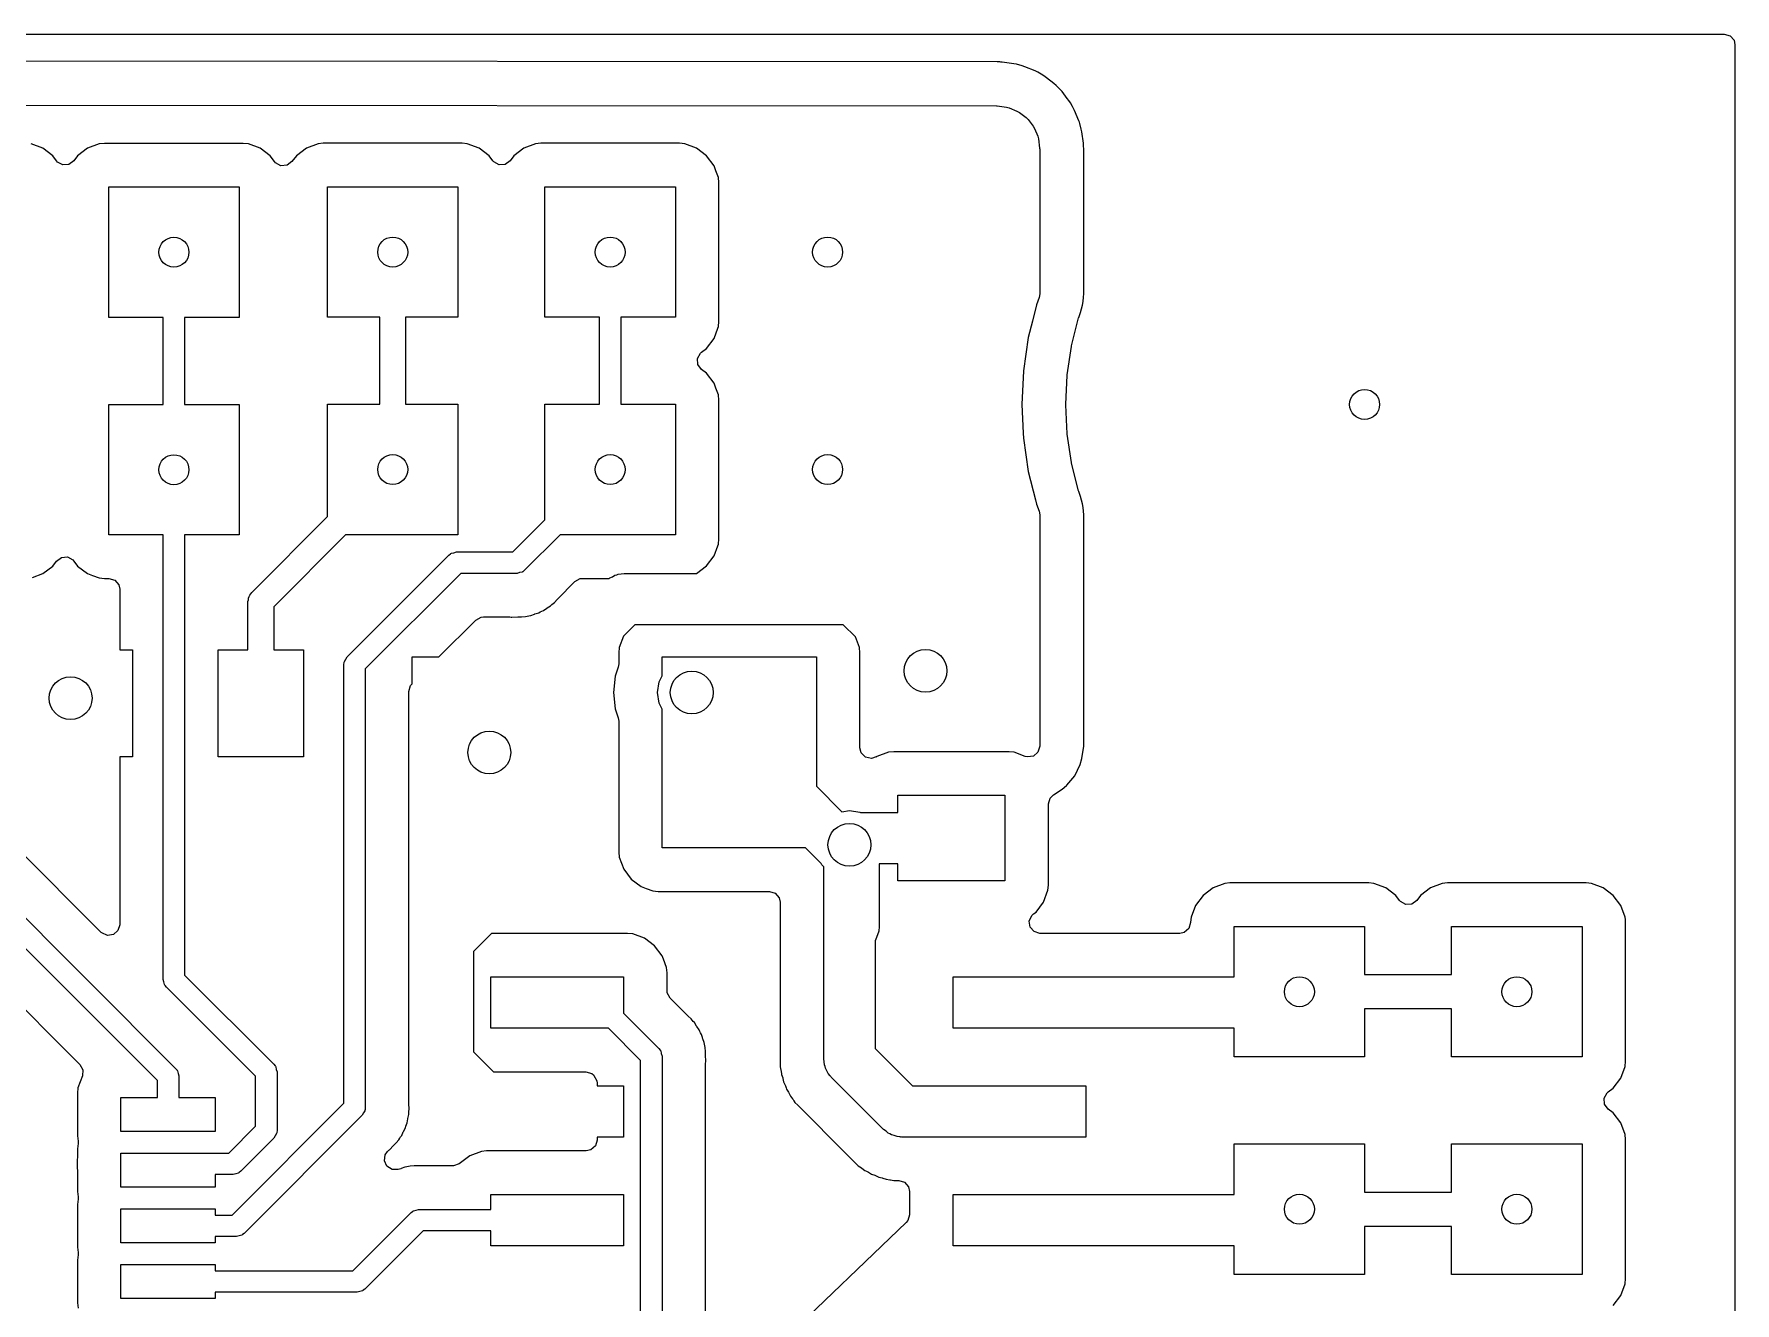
# Model space of a CAD drawing. Extents: x 4.75 to 6.29, y -4.5 to -2.96.
# Drawn here: x 5.513 to 6.295, y -3.541 to -2.957 of the extents above; entities that cross this region are included whole.
import ezdxf

# ---------------------------------------------------------------- set-up
doc = ezdxf.new("R2010")
doc.units = 0
doc.header["$MEASUREMENT"] = 0
doc.layers.add('BLACK', color=7, linetype='CONTINUOUS')

msp = doc.modelspace()

# ---------------------------------------------------------------- linework, layer by layer
at = {"layer": 'BLACK', "linetype": 'CONTINUOUS'}
for p, q in [((4.75907, -2.95726), (6.28974, -2.95726)), ((6.28974, -2.95726), (6.29243, -2.95805)), ((6.29243, -2.95805), (6.29426, -2.96016)), ((6.29426, -2.96016), (6.2947, -2.96222)), ((6.2947, -2.96222), (6.2947, -4.49289)), ((5.95551, -2.97007), (5.11701, -2.96951)), ((5.95617, -2.97009), (5.95551, -2.97007)), ((5.95666, -2.97012), (5.95617, -2.97009)), ((5.95715, -2.97015), (5.95666, -2.97012)), ((5.95781, -2.97022), (5.95715, -2.97015)), ((5.96308, -2.97091), (5.95781, -2.97022)), ((5.96438, -2.97117), (5.96308, -2.97091)), ((5.9669, -2.97185), (5.96438, -2.97117)), ((5.96816, -2.97228), (5.9669, -2.97185)), ((5.9669, -2.97185), (5.9669, -2.97185)), ((5.97292, -2.97425), (5.96816, -2.97228)), ((5.97349, -2.97453), (5.97292, -2.97425)), ((5.97292, -2.97425), (5.97292, -2.97425)), ((5.97411, -2.97484), (5.97349, -2.97453)), ((5.97637, -2.97615), (5.97411, -2.97484)), ((5.97747, -2.97688), (5.97637, -2.97615)), ((5.98013, -2.97892), (5.97747, -2.97688)), ((5.98156, -2.98002), (5.98013, -2.97892)), ((5.98255, -2.9809), (5.98156, -2.98002)), ((5.98156, -2.98002), (5.98156, -2.98002)), ((5.9844, -2.98275), (5.98255, -2.9809)), ((5.98255, -2.9809), (5.98255, -2.9809)), ((5.98528, -2.98374), (5.9844, -2.98275)), ((5.9844, -2.98275), (5.9844, -2.98275)), ((5.98768, -2.98688), (5.98528, -2.98374)), ((5.98841, -2.98783), (5.98768, -2.98688)), ((5.11733, -2.98973), (5.95517, -2.99028)), ((5.95517, -2.99028), (5.95549, -2.9903)), ((5.95549, -2.9903), (5.95977, -2.99087)), ((5.95977, -2.99087), (5.96102, -2.99121)), ((5.96102, -2.99121), (5.96456, -2.99267)), ((5.96456, -2.99267), (5.96568, -2.99332)), ((5.96568, -2.99332), (5.96872, -2.99565)), ((5.98915, -2.98893), (5.98841, -2.98783)), ((5.98841, -2.98783), (5.98841, -2.98783)), ((5.99013, -2.99064), (5.98915, -2.98893)), ((5.99046, -2.9912), (5.99013, -2.99064)), ((5.99104, -2.99239), (5.99046, -2.9912)), ((5.99046, -2.9912), (5.99046, -2.9912)), ((5.99301, -2.99715), (5.99104, -2.99239)), ((5.99104, -2.99239), (5.99104, -2.99239)), ((5.96872, -2.99565), (5.96964, -2.99657)), ((5.96964, -2.99657), (5.97154, -2.99905)), ((5.97154, -2.99905), (5.97197, -2.99961)), ((5.97197, -2.99961), (5.97261, -3.00073)), ((5.97261, -3.00073), (5.97408, -3.00427)), ((5.99325, -2.99785), (5.99301, -2.99715)), ((5.99344, -2.9984), (5.99325, -2.99785)), ((5.99411, -3.00093), (5.99344, -2.9984)), ((5.99437, -3.00223), (5.99411, -3.00093)), ((5.99411, -3.00093), (5.99411, -3.00093)), ((5.99411, -3.00093), (5.99411, -3.00093)), ((5.99507, -3.0075), (5.99437, -3.00223)), ((5.5166, -3.00981), (5.51121, -3.0078)), ((5.52121, -3.01326), (5.5166, -3.00981)), ((5.5166, -3.00981), (5.5166, -3.00981)), ((5.53722, -3.00981), (5.53261, -3.01326)), ((5.54261, -3.0078), (5.53722, -3.00981)), ((5.53722, -3.00981), (5.53722, -3.00981)), ((5.54499, -3.00754), (5.54261, -3.0078)), ((5.54261, -3.0078), (5.54261, -3.0078)), ((5.60882, -3.00754), (5.54499, -3.00754)), ((5.54499, -3.00754), (5.54499, -3.00754)), ((5.61121, -3.0078), (5.60882, -3.00754)), ((5.60882, -3.00754), (5.60882, -3.00754)), ((5.6166, -3.00981), (5.61121, -3.0078)), ((5.61121, -3.0078), (5.61121, -3.0078)), ((5.62121, -3.01326), (5.6166, -3.00981)), ((5.6166, -3.00981), (5.6166, -3.00981)), ((5.63781, -3.00975), (5.6332, -3.0132)), ((5.6432, -3.00774), (5.63781, -3.00975)), ((5.63781, -3.00975), (5.63781, -3.00975)), ((5.64558, -3.00748), (5.6432, -3.00774)), ((5.6432, -3.00774), (5.6432, -3.00774)), ((5.64559, -3.00748), (5.64558, -3.00748)), ((5.70941, -3.00748), (5.64559, -3.00748)), ((5.70942, -3.00748), (5.70941, -3.00748)), ((5.7118, -3.00774), (5.70942, -3.00748)), ((5.71719, -3.00975), (5.7118, -3.00774)), ((5.7118, -3.00774), (5.7118, -3.00774)), ((5.7218, -3.0132), (5.71719, -3.00975)), ((5.71719, -3.00975), (5.71719, -3.00975)), ((5.73781, -3.00975), (5.7332, -3.0132)), ((5.7432, -3.00774), (5.73781, -3.00975)), ((5.73781, -3.00975), (5.73781, -3.00975)), ((5.74558, -3.00748), (5.7432, -3.00774)), ((5.7432, -3.00774), (5.7432, -3.00774)), ((5.74559, -3.00748), (5.74558, -3.00748)), ((5.80941, -3.00748), (5.74559, -3.00748)), ((5.80942, -3.00748), (5.80941, -3.00748)), ((5.8118, -3.00774), (5.80942, -3.00748)), ((5.81719, -3.00975), (5.8118, -3.00774)), ((5.8118, -3.00774), (5.8118, -3.00774)), ((5.8218, -3.0132), (5.81719, -3.00975)), ((5.81719, -3.00975), (5.81719, -3.00975)), ((5.97408, -3.00427), (5.97441, -3.00552)), ((5.97441, -3.00552), (5.97498, -3.00981)), ((5.97498, -3.00981), (5.975, -3.01013)), ((5.975, -3.01013), (5.975, -3.07676)), ((5.99513, -3.00815), (5.99507, -3.0075)), ((5.99519, -3.00914), (5.99513, -3.00815)), ((5.99522, -3.0098), (5.99519, -3.00914)), ((5.99522, -3.07676), (5.99522, -3.0098)), ((5.52294, -3.01556), (5.52121, -3.01326)), ((5.5234, -3.0161), (5.52294, -3.01556)), ((5.52585, -3.01744), (5.5234, -3.0161)), ((5.52864, -3.01724), (5.52585, -3.01744)), ((5.53088, -3.01556), (5.52864, -3.01724)), ((5.53261, -3.01326), (5.53088, -3.01556)), ((5.62321, -3.01593), (5.62121, -3.01326)), ((5.62367, -3.01646), (5.62321, -3.01593)), ((5.62613, -3.0178), (5.62367, -3.01646)), ((5.62892, -3.0176), (5.62613, -3.0178)), ((5.63115, -3.01593), (5.62892, -3.0176)), ((5.6332, -3.0132), (5.63115, -3.01593)), ((5.72353, -3.01551), (5.7218, -3.0132)), ((5.72399, -3.01604), (5.72353, -3.01551)), ((5.72645, -3.01738), (5.72399, -3.01604)), ((5.72923, -3.01718), (5.72645, -3.01738)), ((5.73147, -3.01551), (5.72923, -3.01718)), ((5.7332, -3.0132), (5.73147, -3.01551)), ((5.82525, -3.01781), (5.8218, -3.0132)), ((5.82612, -3.02013), (5.82525, -3.01781)), ((5.82525, -3.01781), (5.82525, -3.01781)), ((5.82525, -3.01781), (5.82525, -3.01781)), ((5.82726, -3.0232), (5.82612, -3.02013)), ((5.82752, -3.02558), (5.82726, -3.0232)), ((5.82726, -3.0232), (5.82726, -3.0232)), ((5.82752, -3.02559), (5.82752, -3.02558)), ((5.82752, -3.08941), (5.82752, -3.02559)), ((5.54691, -3.08756), (5.54691, -3.02756)), ((5.54691, -3.02756), (5.60691, -3.02756)), ((5.60691, -3.02756), (5.60691, -3.08756)), ((5.6475, -3.0875), (5.6475, -3.0275)), ((5.6475, -3.0275), (5.7075, -3.0275)), ((5.7075, -3.0275), (5.7075, -3.0875)), ((5.7475, -3.0875), (5.7475, -3.0275)), ((5.7475, -3.0275), (5.8075, -3.0275)), ((5.8075, -3.0275), (5.8075, -3.0875)), ((5.97471, -3.07843), (5.97351, -3.08178)), ((5.975, -3.07676), (5.97471, -3.07843)), ((5.99463, -3.08188), (5.99492, -3.08021)), ((5.99492, -3.08021), (5.99509, -3.07825)), ((5.99492, -3.08021), (5.99492, -3.08021)), ((5.99492, -3.08021), (5.99492, -3.08021)), ((5.99509, -3.07825), (5.99522, -3.07676)), ((5.57199, -3.08756), (5.54691, -3.08756)), ((5.57199, -3.0974), (5.57199, -3.08756)), ((5.60691, -3.08756), (5.58183, -3.08756)), ((5.58183, -3.08756), (5.58183, -3.0974)), ((5.67159, -3.0875), (5.6475, -3.0875)), ((5.67159, -3.1275), (5.67159, -3.0875)), ((5.7075, -3.0875), (5.68341, -3.0875)), ((5.68341, -3.0875), (5.68341, -3.1275)), ((5.77258, -3.0875), (5.7475, -3.0875)), ((5.77258, -3.11766), (5.77258, -3.0875)), ((5.8075, -3.0875), (5.78242, -3.0875)), ((5.78242, -3.0875), (5.78242, -3.11766)), ((5.97163, -3.08929), (5.96975, -3.0968)), ((5.97351, -3.08178), (5.97163, -3.08929)), ((5.98963, -3.10063), (5.99285, -3.08778)), ((5.99285, -3.08778), (5.99292, -3.08754)), ((5.99292, -3.08754), (5.99374, -3.08524)), ((5.99374, -3.08524), (5.99463, -3.08188)), ((5.99463, -3.08188), (5.99463, -3.08188)), ((5.8218, -3.1018), (5.82525, -3.09719)), ((5.82525, -3.09719), (5.82699, -3.09254)), ((5.82699, -3.09254), (5.82726, -3.0918)), ((5.82726, -3.0918), (5.82752, -3.08942)), ((5.82726, -3.0918), (5.82726, -3.0918)), ((5.82752, -3.08942), (5.82752, -3.08941)), ((5.96975, -3.0968), (5.96748, -3.1121)), ((5.96975, -3.0968), (5.96975, -3.0968)), ((5.96975, -3.0968), (5.96975, -3.0968)), ((5.57199, -3.12756), (5.57199, -3.0974)), ((5.57199, -3.0974), (5.57199, -3.0974)), ((5.58183, -3.0974), (5.58183, -3.12756)), ((5.81762, -3.10645), (5.81896, -3.10399)), ((5.81896, -3.10399), (5.81949, -3.10353)), ((5.81949, -3.10353), (5.8218, -3.1018)), ((5.98764, -3.11397), (5.98958, -3.10086)), ((5.98958, -3.10086), (5.98963, -3.10063)), ((5.81782, -3.10923), (5.81762, -3.10645)), ((5.81949, -3.11147), (5.81782, -3.10923)), ((5.8218, -3.1132), (5.81949, -3.11147)), ((5.96748, -3.1121), (5.96672, -3.12756)), ((5.96748, -3.1121), (5.96748, -3.1121)), ((5.77258, -3.1275), (5.77258, -3.11766)), ((5.77258, -3.11766), (5.77258, -3.11766)), ((5.78242, -3.11766), (5.78242, -3.1275)), ((5.82525, -3.11781), (5.8218, -3.1132)), ((5.82612, -3.12013), (5.82525, -3.11781)), ((5.82525, -3.11781), (5.82525, -3.11781)), ((5.82525, -3.11781), (5.82525, -3.11781)), ((5.82726, -3.1232), (5.82612, -3.12013)), ((5.98697, -3.12744), (5.98762, -3.11421)), ((5.98762, -3.11421), (5.98764, -3.11397)), ((5.54691, -3.18756), (5.54691, -3.12756)), ((5.54691, -3.12756), (5.57199, -3.12756)), ((5.58183, -3.12756), (5.60691, -3.12756)), ((5.60691, -3.12756), (5.60691, -3.18756)), ((5.6475, -3.17915), (5.6475, -3.1275)), ((5.6475, -3.1275), (5.67159, -3.1275)), ((5.68341, -3.1275), (5.7075, -3.1275)), ((5.7075, -3.1275), (5.7075, -3.1875)), ((5.7475, -3.18054), (5.7475, -3.1275)), ((5.7475, -3.1275), (5.77258, -3.1275)), ((5.78242, -3.1275), (5.8075, -3.1275)), ((5.8075, -3.1275), (5.8075, -3.1875)), ((5.82752, -3.12558), (5.82726, -3.1232)), ((5.82726, -3.1232), (5.82726, -3.1232)), ((5.82752, -3.12559), (5.82752, -3.12558)), ((5.82752, -3.18941), (5.82752, -3.12559)), ((5.96672, -3.12756), (5.96672, -3.12756)), ((5.96672, -3.12756), (5.96737, -3.14076)), ((5.98697, -3.12768), (5.98697, -3.12744)), ((5.98747, -3.13792), (5.98697, -3.12768)), ((5.96737, -3.14076), (5.96748, -3.14302)), ((5.96748, -3.14302), (5.96975, -3.15832)), ((5.98762, -3.14091), (5.98747, -3.13792)), ((5.98764, -3.14115), (5.98762, -3.14091)), ((5.98958, -3.15425), (5.98764, -3.14115)), ((5.96975, -3.15832), (5.97303, -3.17141)), ((5.98963, -3.15449), (5.98958, -3.15425)), ((5.99285, -3.16734), (5.98963, -3.15449)), ((5.99292, -3.16757), (5.99285, -3.16734)), ((5.99374, -3.16988), (5.99292, -3.16757)), ((5.97303, -3.17141), (5.97351, -3.17333)), ((5.97351, -3.17333), (5.97351, -3.17333)), ((5.97351, -3.17333), (5.97471, -3.17669)), ((5.99463, -3.17323), (5.99374, -3.16988)), ((5.99492, -3.1749), (5.99463, -3.17323)), ((5.99522, -3.17836), (5.99492, -3.1749)), ((5.61269, -3.21395), (5.6475, -3.17915)), ((5.73267, -3.19537), (5.7475, -3.18054)), ((5.97471, -3.17669), (5.975, -3.17836)), ((5.975, -3.17836), (5.975, -3.28469)), ((5.99522, -3.28469), (5.99522, -3.17836)), ((5.57199, -3.18756), (5.54691, -3.18756)), ((5.57199, -3.39191), (5.57199, -3.18756)), ((5.60691, -3.18756), (5.58183, -3.18756)), ((5.58183, -3.18756), (5.58183, -3.38987)), ((5.65585, -3.1875), (5.62278, -3.22058)), ((5.7075, -3.1875), (5.65585, -3.1875)), ((5.75446, -3.1875), (5.73818, -3.20378)), ((5.8075, -3.1875), (5.75446, -3.1875)), ((5.82726, -3.1918), (5.82752, -3.18942)), ((5.82752, -3.18942), (5.82752, -3.18941)), ((5.52294, -3.19955), (5.52518, -3.19788)), ((5.52518, -3.19788), (5.52796, -3.19768)), ((5.52796, -3.19768), (5.53042, -3.19902)), ((5.65652, -3.24365), (5.70335, -3.19682)), ((5.70335, -3.19682), (5.70405, -3.19629)), ((5.70405, -3.19629), (5.70417, -3.19616)), ((5.70417, -3.19616), (5.70427, -3.19612)), ((5.70427, -3.19612), (5.70447, -3.19598)), ((5.70447, -3.19598), (5.70566, -3.19572)), ((5.70566, -3.19572), (5.70683, -3.19537)), ((5.70683, -3.19537), (5.73267, -3.19537)), ((5.8218, -3.2018), (5.82525, -3.19719)), ((5.82525, -3.19719), (5.82699, -3.19254)), ((5.82699, -3.19254), (5.82726, -3.1918)), ((5.82726, -3.1918), (5.82726, -3.1918)), ((5.51195, -3.20705), (5.5166, -3.20531)), ((5.5166, -3.20531), (5.51668, -3.20525)), ((5.51668, -3.20525), (5.52121, -3.20186)), ((5.52121, -3.20186), (5.52294, -3.19955)), ((5.53042, -3.19902), (5.53088, -3.19955)), ((5.53088, -3.19955), (5.53261, -3.20186)), ((5.53261, -3.20186), (5.53722, -3.20531)), ((5.53722, -3.20531), (5.53722, -3.20531)), ((5.53722, -3.20531), (5.53722, -3.20531)), ((5.53722, -3.20531), (5.53954, -3.20618)), ((5.53954, -3.20618), (5.54261, -3.20732)), ((5.70887, -3.20522), (5.66492, -3.24916)), ((5.7347, -3.20522), (5.70887, -3.20522)), ((5.73587, -3.20487), (5.7347, -3.20522)), ((5.73706, -3.20461), (5.73587, -3.20487)), ((5.73726, -3.20447), (5.73706, -3.20461)), ((5.73737, -3.20444), (5.73726, -3.20447)), ((5.73748, -3.2043), (5.73737, -3.20444)), ((5.73818, -3.20378), (5.73748, -3.2043)), ((5.77853, -3.20677), (5.77969, -3.20605)), ((5.77969, -3.20605), (5.7805, -3.2059)), ((5.7805, -3.2059), (5.78125, -3.20557)), ((5.78125, -3.20557), (5.78262, -3.20551)), ((5.78262, -3.20551), (5.78396, -3.20526)), ((5.78396, -3.20526), (5.81718, -3.20526)), ((5.81718, -3.20526), (5.81719, -3.20525)), ((5.81719, -3.20525), (5.8218, -3.2018)), ((5.54261, -3.20732), (5.54261, -3.20732)), ((5.54261, -3.20732), (5.54499, -3.20758)), ((5.54499, -3.20758), (5.54499, -3.20758)), ((5.54499, -3.20758), (5.54499, -3.20758)), ((5.54499, -3.20758), (5.54701, -3.20758)), ((5.54701, -3.20758), (5.54969, -3.20837)), ((5.54969, -3.20837), (5.55152, -3.21048)), ((5.55152, -3.21048), (5.55197, -3.21254)), ((5.55197, -3.21254), (5.55197, -3.24039)), ((5.61231, -3.21463), (5.61269, -3.21395)), ((5.75325, -3.21702), (5.7613, -3.20897)), ((5.7613, -3.20897), (5.76375, -3.20763)), ((5.76375, -3.20763), (5.76481, -3.20752)), ((5.76481, -3.20752), (5.77704, -3.20752)), ((5.77704, -3.20752), (5.77728, -3.20732)), ((5.77728, -3.20732), (5.77853, -3.20677)), ((5.61096, -3.21813), (5.61117, -3.21738)), ((5.61096, -3.24039), (5.61096, -3.21813)), ((5.61117, -3.2166), (5.61155, -3.21593)), ((5.61117, -3.21738), (5.61117, -3.2166)), ((5.61155, -3.21593), (5.61176, -3.21518)), ((5.61176, -3.21518), (5.61231, -3.21463)), ((5.62278, -3.22058), (5.62278, -3.24039)), ((5.74607, -3.22262), (5.74682, -3.22232)), ((5.74682, -3.22232), (5.74832, -3.22123)), ((5.74832, -3.22123), (5.74851, -3.2211)), ((5.74851, -3.2211), (5.75011, -3.22016)), ((5.75011, -3.22016), (5.75068, -3.2196)), ((5.75068, -3.2196), (5.75127, -3.21909)), ((5.75127, -3.21909), (5.75191, -3.21862)), ((5.75191, -3.21862), (5.7531, -3.21719)), ((5.7531, -3.21719), (5.75325, -3.21702)), ((5.69874, -3.24366), (5.71571, -3.22669)), ((5.71571, -3.22669), (5.71816, -3.22535)), ((5.71816, -3.22535), (5.71922, -3.22524)), ((5.71922, -3.22524), (5.7314, -3.22524)), ((5.7314, -3.22524), (5.73203, -3.22531)), ((5.73203, -3.22531), (5.73203, -3.22529)), ((5.73203, -3.22529), (5.73234, -3.22532)), ((5.73234, -3.22532), (5.7351, -3.22524)), ((5.73234, -3.22532), (5.73234, -3.22532)), ((5.7351, -3.22524), (5.73627, -3.22524)), ((5.73627, -3.22524), (5.73655, -3.2252)), ((5.73655, -3.2252), (5.73678, -3.22518)), ((5.73678, -3.22518), (5.73864, -3.22512)), ((5.73864, -3.22512), (5.7394, -3.2249)), ((5.7394, -3.2249), (5.74017, -3.22474)), ((5.74017, -3.22474), (5.74096, -3.22464)), ((5.74096, -3.22464), (5.74268, -3.22396)), ((5.74268, -3.22396), (5.7429, -3.22389)), ((5.7429, -3.22389), (5.74403, -3.22356)), ((5.74403, -3.22356), (5.74469, -3.22337)), ((5.74469, -3.22337), (5.74538, -3.22296)), ((5.74469, -3.22337), (5.74469, -3.22337)), ((5.74538, -3.22296), (5.74607, -3.22262)), ((5.78885, -3.22888), (5.78367, -3.23405)), ((5.88467, -3.22888), (5.78885, -3.22888)), ((5.89026, -3.23446), (5.88467, -3.22888)), ((5.78367, -3.23405), (5.78169, -3.23936)), ((5.89209, -3.23936), (5.89026, -3.23446)), ((5.55197, -3.24039), (5.55781, -3.24039)), ((5.55781, -3.24039), (5.55781, -3.28961)), ((5.59719, -3.28961), (5.59719, -3.24039)), ((5.59719, -3.24039), (5.61096, -3.24039)), ((5.62278, -3.24039), (5.63656, -3.24039)), ((5.63656, -3.24039), (5.63656, -3.28961)), ((5.65524, -3.24599), (5.65528, -3.24574)), ((5.65528, -3.24574), (5.65594, -3.24471)), ((5.65594, -3.24471), (5.65652, -3.24365)), ((5.6865, -3.2559), (5.6865, -3.24366)), ((5.6865, -3.24366), (5.69874, -3.24366)), ((5.78169, -3.23936), (5.78144, -3.24175)), ((5.78144, -3.24175), (5.78144, -3.24676)), ((5.78169, -3.23936), (5.78169, -3.23936)), ((5.80146, -3.25232), (5.80146, -3.24366)), ((5.80146, -3.24366), (5.87232, -3.24366)), ((5.87232, -3.24366), (5.87232, -3.30312)), ((5.89234, -3.24175), (5.89209, -3.23936)), ((5.89209, -3.23936), (5.89209, -3.23936)), ((5.89234, -3.2854), (5.89234, -3.24175)), ((5.89234, -3.24175), (5.89234, -3.24175)), ((5.65508, -3.24713), (5.6552, -3.24626)), ((5.65508, -3.44885), (5.65508, -3.24713)), ((5.65519, -3.24608), (5.65524, -3.24599)), ((5.6552, -3.24626), (5.65519, -3.24608)), ((5.66492, -3.24916), (5.66492, -3.45089)), ((5.77982, -3.25252), (5.77904, -3.26)), ((5.78119, -3.2483), (5.77982, -3.25252)), ((5.78144, -3.24676), (5.78119, -3.2483)), ((5.80002, -3.25513), (5.80146, -3.25232)), ((5.68494, -3.25951), (5.68573, -3.25683)), ((5.68494, -3.44959), (5.68494, -3.25951)), ((5.68573, -3.25683), (5.68639, -3.256)), ((5.68639, -3.256), (5.6865, -3.2559)), ((5.77904, -3.26), (5.77982, -3.26748)), ((5.79925, -3.26), (5.80002, -3.25513)), ((5.80002, -3.26487), (5.79925, -3.26)), ((5.77982, -3.26748), (5.78119, -3.2717)), ((5.80146, -3.26768), (5.80002, -3.26487)), ((5.80146, -3.33146), (5.80146, -3.26768)), ((5.78119, -3.2717), (5.78144, -3.27324)), ((5.78144, -3.27324), (5.78144, -3.33337)), ((5.975, -3.28469), (5.97421, -3.28738)), ((5.9944, -3.29039), (5.99522, -3.28469)), ((5.55781, -3.28961), (5.55197, -3.28961)), ((5.55197, -3.28961), (5.55197, -3.36679)), ((5.63656, -3.28961), (5.59719, -3.28961)), ((5.89295, -3.28777), (5.89234, -3.2854)), ((5.89493, -3.28975), (5.89295, -3.28777)), ((5.89766, -3.29035), (5.89493, -3.28975)), ((5.89975, -3.28957), (5.89766, -3.29035)), ((5.8998, -3.28966), (5.89975, -3.28957)), ((5.90011, -3.28949), (5.8998, -3.28966)), ((5.9055, -3.28748), (5.90011, -3.28949)), ((5.90789, -3.28722), (5.9055, -3.28748)), ((5.9055, -3.28748), (5.9055, -3.28748)), ((5.96093, -3.28722), (5.90789, -3.28722)), ((5.90789, -3.28722), (5.90789, -3.28722)), ((5.96331, -3.28748), (5.96093, -3.28722)), ((5.96093, -3.28722), (5.96093, -3.28722)), ((5.96831, -3.28934), (5.96331, -3.28748)), ((5.96331, -3.28748), (5.96331, -3.28748)), ((5.96331, -3.28748), (5.96331, -3.28748)), ((5.96331, -3.28748), (5.96331, -3.28748)), ((5.96933, -3.2896), (5.96831, -3.28934)), ((5.9721, -3.28921), (5.96933, -3.2896)), ((5.97421, -3.28738), (5.9721, -3.28921)), ((5.99361, -3.29307), (5.9944, -3.29039)), ((5.98745, -3.30265), (5.99122, -3.29831)), ((5.99122, -3.29831), (5.99361, -3.29307)), ((5.87232, -3.30312), (5.88401, -3.3148)), ((5.9098, -3.31512), (5.9098, -3.30724)), ((5.9098, -3.30724), (5.95902, -3.30724)), ((5.95902, -3.30724), (5.95902, -3.34661)), ((5.97982, -3.30856), (5.98131, -3.30707)), ((5.98131, -3.30707), (5.98534, -3.30449)), ((5.98534, -3.30449), (5.9874, -3.3027)), ((5.9874, -3.3027), (5.98744, -3.30266)), ((5.98744, -3.30266), (5.98745, -3.30265)), ((5.88401, -3.3148), (5.8875, -3.31425)), ((5.8875, -3.31425), (5.89237, -3.31502)), ((5.89237, -3.31502), (5.89255, -3.31512)), ((5.89255, -3.31512), (5.9098, -3.31512)), ((5.97904, -3.31125), (5.97982, -3.30856)), ((5.97904, -3.34853), (5.97904, -3.31125)), ((5.5435, -3.3703), (5.50389, -3.33069)), ((5.86725, -3.33146), (5.80146, -3.33146)), ((5.87445, -3.33866), (5.86725, -3.33146)), ((5.48242, -3.33753), (5.57769, -3.4328)), ((5.78144, -3.33337), (5.78169, -3.33576)), ((5.78169, -3.33576), (5.78169, -3.33576)), ((5.78169, -3.33576), (5.78371, -3.34115)), ((5.87476, -3.33926), (5.87445, -3.33866)), ((5.87569, -3.34019), (5.87476, -3.33926)), ((5.9098, -3.33874), (5.90122, -3.33874)), ((5.90122, -3.33874), (5.90122, -3.36756)), ((5.9098, -3.34661), (5.9098, -3.33874)), ((5.56929, -3.43832), (5.47402, -3.34305)), ((5.78371, -3.34115), (5.78371, -3.34115)), ((5.78371, -3.34115), (5.78716, -3.34576)), ((5.78716, -3.34576), (5.79176, -3.34921)), ((5.87569, -3.35227), (5.87569, -3.34019)), ((5.95902, -3.34661), (5.9098, -3.34661)), ((5.79176, -3.34921), (5.79176, -3.34921)), ((5.79176, -3.34921), (5.79176, -3.34921)), ((5.79176, -3.34921), (5.79409, -3.35008)), ((5.79409, -3.35008), (5.79716, -3.35122)), ((5.79716, -3.35122), (5.79716, -3.35122)), ((5.79716, -3.35122), (5.79954, -3.35148)), ((5.79954, -3.35148), (5.79954, -3.35148)), ((5.79954, -3.35148), (5.79954, -3.35148)), ((5.79954, -3.35148), (5.85071, -3.35148)), ((5.85071, -3.35148), (5.85339, -3.35226)), ((5.85339, -3.35226), (5.85522, -3.35438)), ((5.85522, -3.35438), (5.85567, -3.35644)), ((5.87569, -3.42848), (5.87569, -3.35227)), ((5.87569, -3.35227), (5.87569, -3.35227)), ((5.97677, -3.35631), (5.97878, -3.35091)), ((5.97878, -3.35091), (5.97904, -3.34853)), ((6.05011, -3.35326), (6.04666, -3.35787)), ((6.05472, -3.34981), (6.05011, -3.35326)), ((6.06011, -3.3478), (6.05472, -3.34981)), ((6.05472, -3.34981), (6.05472, -3.34981)), ((6.06249, -3.34754), (6.06011, -3.3478)), ((6.06011, -3.3478), (6.06011, -3.3478)), ((6.12632, -3.34754), (6.06249, -3.34754)), ((6.06249, -3.34754), (6.06249, -3.34754)), ((6.12871, -3.3478), (6.12632, -3.34754)), ((6.12632, -3.34754), (6.12632, -3.34754)), ((6.1341, -3.34981), (6.12871, -3.3478)), ((6.12871, -3.3478), (6.12871, -3.3478)), ((6.13871, -3.35326), (6.1341, -3.34981)), ((6.1341, -3.34981), (6.1341, -3.34981)), ((6.14044, -3.35556), (6.13871, -3.35326)), ((6.15011, -3.35326), (6.14838, -3.35556)), ((6.15472, -3.34981), (6.15011, -3.35326)), ((6.16011, -3.3478), (6.15472, -3.34981)), ((6.15472, -3.34981), (6.15472, -3.34981)), ((6.16249, -3.34754), (6.16011, -3.3478)), ((6.16011, -3.3478), (6.16011, -3.3478)), ((6.22632, -3.34754), (6.16249, -3.34754)), ((6.16249, -3.34754), (6.16249, -3.34754)), ((6.22871, -3.3478), (6.22632, -3.34754)), ((6.22632, -3.34754), (6.22632, -3.34754)), ((6.2341, -3.34981), (6.22871, -3.3478)), ((6.22871, -3.3478), (6.22871, -3.3478)), ((6.23871, -3.35326), (6.2341, -3.34981)), ((6.2341, -3.34981), (6.2341, -3.34981)), ((6.24216, -3.35787), (6.23871, -3.35326)), ((5.46346, -3.3608), (5.53372, -3.43106)), ((5.85567, -3.35644), (5.85567, -3.43207)), ((5.9702, -3.36506), (5.97136, -3.36252)), ((5.97136, -3.36252), (5.97214, -3.3618)), ((5.97214, -3.3618), (5.97332, -3.36092)), ((5.97332, -3.36092), (5.97677, -3.35631)), ((5.97677, -3.35631), (5.97677, -3.35631)), ((5.97677, -3.35631), (5.97677, -3.35631)), ((6.04666, -3.35787), (6.04465, -3.36326)), ((6.04666, -3.35787), (6.04666, -3.35787)), ((6.1409, -3.3561), (6.14044, -3.35556)), ((6.14335, -3.35744), (6.1409, -3.3561)), ((6.14614, -3.35724), (6.14335, -3.35744)), ((6.14838, -3.35556), (6.14614, -3.35724)), ((6.24417, -3.36326), (6.24216, -3.35787)), ((6.24216, -3.35787), (6.24216, -3.35787)), ((5.54376, -3.37054), (5.5435, -3.3703)), ((5.5463, -3.3717), (5.54376, -3.37054)), ((5.55118, -3.36947), (5.54907, -3.3713)), ((5.55197, -3.36679), (5.55118, -3.36947)), ((5.72298, -3.37073), (5.71472, -3.37899)), ((5.78554, -3.37073), (5.72298, -3.37073)), ((5.78792, -3.37098), (5.78554, -3.37073)), ((5.78554, -3.37073), (5.78554, -3.37073)), ((5.90102, -3.36973), (5.89945, -3.37378)), ((5.90122, -3.36756), (5.90102, -3.36973)), ((5.9706, -3.36783), (5.9702, -3.36506)), ((5.97243, -3.36994), (5.9706, -3.36783)), ((5.97511, -3.37073), (5.97243, -3.36994)), ((6.03943, -3.37073), (5.97511, -3.37073)), ((6.04149, -3.37028), (6.03943, -3.37073)), ((6.0436, -3.36845), (6.04149, -3.37028)), ((6.04439, -3.36577), (6.0436, -3.36845)), ((6.04465, -3.36326), (6.04439, -3.36564)), ((6.04439, -3.36564), (6.04439, -3.36577)), ((6.04465, -3.36326), (6.04465, -3.36326)), ((6.06441, -3.39075), (6.06441, -3.36756)), ((6.06441, -3.36756), (6.12441, -3.36756)), ((6.12441, -3.36756), (6.12441, -3.38969)), ((6.16441, -3.38969), (6.16441, -3.36756)), ((6.16441, -3.36756), (6.22441, -3.36756)), ((6.22441, -3.36756), (6.22441, -3.42756)), ((6.24429, -3.36437), (6.24417, -3.36326)), ((6.24417, -3.36326), (6.24417, -3.36326)), ((6.24443, -3.36564), (6.24429, -3.36437)), ((6.24443, -3.42947), (6.24443, -3.36564)), ((5.54907, -3.3713), (5.5463, -3.3717)), ((5.79332, -3.373), (5.78792, -3.37098)), ((5.78792, -3.37098), (5.78792, -3.37098)), ((5.79792, -3.37645), (5.79332, -3.373)), ((5.79332, -3.373), (5.79332, -3.373)), ((5.80137, -3.38105), (5.79792, -3.37645)), ((5.89945, -3.37378), (5.89931, -3.37393)), ((5.89931, -3.37393), (5.89931, -3.42359)), ((5.71472, -3.37899), (5.71472, -3.42523)), ((5.80195, -3.38259), (5.80137, -3.38105)), ((5.80137, -3.38105), (5.80137, -3.38105)), ((5.80137, -3.38105), (5.80137, -3.38105)), ((5.80339, -3.38645), (5.80195, -3.38259)), ((5.80364, -3.38883), (5.80339, -3.38645)), ((5.80339, -3.38645), (5.80339, -3.38645)), ((5.57233, -3.39308), (5.57199, -3.39191)), ((5.57259, -3.39427), (5.57233, -3.39308)), ((5.57274, -3.39447), (5.57259, -3.39427)), ((5.58183, -3.38987), (5.62289, -3.43093)), ((5.7226, -3.41437), (5.7226, -3.39075)), ((5.7226, -3.39075), (5.78362, -3.39075)), ((5.78362, -3.39075), (5.78362, -3.40741)), ((5.80364, -3.39706), (5.80364, -3.38883)), ((5.80364, -3.38883), (5.80364, -3.38883)), ((5.9352, -3.41437), (5.9352, -3.39075)), ((5.9352, -3.39075), (5.99622, -3.39075)), ((5.99622, -3.39075), (6.06441, -3.39075)), ((6.12441, -3.38969), (6.16441, -3.38969)), ((5.57277, -3.39457), (5.57274, -3.39447)), ((5.5729, -3.39469), (5.57277, -3.39457)), ((5.57343, -3.39539), (5.5729, -3.39469)), ((5.61449, -3.43645), (5.57343, -3.39539)), ((5.80376, -3.39812), (5.80364, -3.39706)), ((5.80509, -3.40057), (5.80376, -3.39812)), ((5.81314, -3.40861), (5.80509, -3.40057)), ((5.78362, -3.40741), (5.7999, -3.42369)), ((5.81331, -3.40877), (5.81314, -3.40861)), ((5.81474, -3.40996), (5.81331, -3.40877)), ((5.81521, -3.4106), (5.81474, -3.40996)), ((5.81474, -3.40996), (5.81474, -3.40996)), ((5.81474, -3.40996), (5.81474, -3.40996)), ((6.16441, -3.40543), (6.12441, -3.40543)), ((6.12441, -3.40543), (6.12441, -3.42756)), ((6.16441, -3.42756), (6.16441, -3.40543)), ((5.77666, -3.41437), (5.7226, -3.41437)), ((5.7915, -3.4292), (5.77666, -3.41437)), ((5.81572, -3.41119), (5.81521, -3.4106)), ((5.81628, -3.41176), (5.81572, -3.41119)), ((5.81723, -3.41336), (5.81628, -3.41176)), ((5.81735, -3.41355), (5.81723, -3.41336)), ((5.81845, -3.41505), (5.81735, -3.41355)), ((5.81874, -3.4158), (5.81845, -3.41505)), ((5.81908, -3.41649), (5.81874, -3.4158)), ((5.81949, -3.41718), (5.81908, -3.41649)), ((5.81992, -3.41867), (5.81949, -3.41718)), ((5.96571, -3.41437), (5.9352, -3.41437)), ((6.06441, -3.41437), (5.96571, -3.41437)), ((6.06441, -3.42756), (6.06441, -3.41437)), ((5.71472, -3.42523), (5.72389, -3.43439)), ((5.7999, -3.42369), (5.80042, -3.42439)), ((5.80042, -3.42439), (5.80056, -3.4245)), ((5.80056, -3.4245), (5.80059, -3.42461)), ((5.80059, -3.42461), (5.80074, -3.42481)), ((5.80074, -3.42481), (5.801, -3.426)), ((5.82001, -3.41897), (5.81992, -3.41867)), ((5.82008, -3.41919), (5.82001, -3.41897)), ((5.82077, -3.42091), (5.82008, -3.41919)), ((5.82087, -3.4217), (5.82077, -3.42091)), ((5.82102, -3.42247), (5.82087, -3.4217)), ((5.82125, -3.42323), (5.82102, -3.42247)), ((5.82131, -3.42509), (5.82125, -3.42323)), ((5.82132, -3.42532), (5.82131, -3.42509)), ((5.82136, -3.4256), (5.82132, -3.42532)), ((5.82136, -3.42677), (5.82136, -3.4256)), ((5.82136, -3.4256), (5.82136, -3.4256)), ((5.89931, -3.42359), (5.91647, -3.44075)), ((5.53372, -3.43106), (5.53506, -3.43351)), ((5.57769, -3.4328), (5.57822, -3.4335)), ((5.57822, -3.4335), (5.57835, -3.43362)), ((5.62289, -3.43093), (5.62342, -3.43163)), ((5.62342, -3.43163), (5.62355, -3.43175)), ((5.62355, -3.43175), (5.62358, -3.43185)), ((5.62358, -3.43185), (5.62373, -3.43205)), ((5.62373, -3.43205), (5.62399, -3.43324)), ((5.62399, -3.43324), (5.62433, -3.43441)), ((5.7915, -3.57224), (5.7915, -3.4292)), ((5.801, -3.426), (5.80134, -3.42717)), ((5.80134, -3.42717), (5.80134, -3.57461)), ((5.82144, -3.42953), (5.82136, -3.42677)), ((5.82136, -3.43047), (5.82143, -3.42984)), ((5.82136, -3.57331), (5.82136, -3.43047)), ((5.82142, -3.42984), (5.82144, -3.42953)), ((5.82143, -3.42984), (5.82142, -3.42984)), ((5.85567, -3.43207), (5.85604, -3.43369)), ((5.87594, -3.42983), (5.87569, -3.42848)), ((5.876, -3.43119), (5.87594, -3.42983)), ((5.87634, -3.43194), (5.876, -3.43119)), ((5.87649, -3.43275), (5.87634, -3.43194)), ((5.8772, -3.43391), (5.87649, -3.43275)), ((6.12441, -3.42756), (6.06441, -3.42756)), ((6.22441, -3.42756), (6.16441, -3.42756)), ((6.24216, -3.43725), (6.24417, -3.43186)), ((6.24417, -3.43186), (6.24443, -3.42947)), ((5.53486, -3.4363), (5.5328, -3.44182)), ((5.53506, -3.43351), (5.53486, -3.4363)), ((5.53486, -3.4363), (5.53486, -3.4363)), ((5.56929, -3.44612), (5.56929, -3.43832)), ((5.57835, -3.43362), (5.57838, -3.43372)), ((5.57838, -3.43372), (5.57853, -3.43392)), ((5.57853, -3.43392), (5.57879, -3.43511)), ((5.57879, -3.43511), (5.57913, -3.43628)), ((5.57913, -3.43628), (5.57913, -3.44612)), ((5.61449, -3.45932), (5.61449, -3.43645)), ((5.62433, -3.43441), (5.62433, -3.46136)), ((5.72389, -3.43439), (5.76632, -3.43439)), ((5.76632, -3.43439), (5.769, -3.43518)), ((5.769, -3.43518), (5.76982, -3.43584)), ((5.76982, -3.43584), (5.77002, -3.43604)), ((5.77002, -3.43604), (5.77136, -3.4385)), ((5.77136, -3.4385), (5.77148, -3.43955)), ((5.77148, -3.43955), (5.77148, -3.44075)), ((5.77148, -3.44075), (5.78362, -3.44075)), ((5.78362, -3.44075), (5.78362, -3.46437)), ((5.85604, -3.43369), (5.85609, -3.43396)), ((5.85609, -3.43396), (5.85627, -3.43561)), ((5.85627, -3.43561), (5.85627, -3.43561)), ((5.85627, -3.43561), (5.85682, -3.43718)), ((5.85682, -3.43718), (5.8569, -3.43745)), ((5.8569, -3.43745), (5.85727, -3.43906)), ((5.85727, -3.43906), (5.85727, -3.43906)), ((5.85727, -3.43906), (5.85799, -3.44056)), ((5.85799, -3.44056), (5.85809, -3.44082)), ((5.85809, -3.44082), (5.85844, -3.44182)), ((5.87776, -3.43516), (5.8772, -3.43391)), ((5.87863, -3.43621), (5.87776, -3.43516)), ((5.87877, -3.43644), (5.87863, -3.43621)), ((5.8789, -3.43654), (5.87877, -3.43644)), ((5.87915, -3.43684), (5.8789, -3.43654)), ((5.90322, -3.46091), (5.87915, -3.43684)), ((5.91647, -3.44075), (5.96571, -3.44075)), ((5.96571, -3.44075), (5.99622, -3.44075)), ((5.99622, -3.44075), (5.99622, -3.46437)), ((6.23871, -3.44186), (6.24216, -3.43725)), ((6.24216, -3.43725), (6.24216, -3.43725)), ((6.24216, -3.43725), (6.24216, -3.43725)), ((5.5328, -3.44182), (5.53254, -3.44421)), ((5.53254, -3.44421), (5.53254, -3.46379)), ((5.5328, -3.44182), (5.5328, -3.44182)), ((5.55256, -3.46187), (5.55256, -3.44612)), ((5.55256, -3.44612), (5.56929, -3.44612)), ((5.57913, -3.44612), (5.59587, -3.44612)), ((5.59587, -3.44612), (5.59587, -3.46187)), ((5.60367, -3.50026), (5.65508, -3.44885)), ((5.85844, -3.44182), (5.85864, -3.44238)), ((5.85864, -3.44238), (5.85952, -3.44379)), ((5.85952, -3.44379), (5.85966, -3.44403)), ((5.85966, -3.44403), (5.86038, -3.44553)), ((5.86038, -3.44553), (5.86038, -3.44553)), ((5.86038, -3.44553), (5.86141, -3.44682)), ((5.86141, -3.44682), (5.86157, -3.44705)), ((5.86157, -3.44705), (5.86197, -3.44768)), ((5.86197, -3.44768), (5.86246, -3.44846)), ((5.86246, -3.44846), (5.86373, -3.44973)), ((6.23453, -3.4465), (6.23587, -3.44405)), ((6.23473, -3.44929), (6.23453, -3.4465)), ((6.23587, -3.44405), (6.2364, -3.44359)), ((6.2364, -3.44359), (6.23871, -3.44186)), ((5.66348, -3.45437), (5.60919, -3.50866)), ((5.66406, -3.4533), (5.66348, -3.45437)), ((5.66472, -3.45227), (5.66406, -3.4533)), ((5.66476, -3.45203), (5.66472, -3.45227)), ((5.66481, -3.45193), (5.66476, -3.45203)), ((5.66492, -3.45089), (5.6648, -3.45176)), ((5.6648, -3.45176), (5.66481, -3.45193)), ((5.68414, -3.4579), (5.68443, -3.45607)), ((5.68443, -3.45607), (5.68448, -3.45584)), ((5.68448, -3.45584), (5.68494, -3.45404)), ((5.68495, -3.44983), (5.68494, -3.44959)), ((5.68494, -3.45324), (5.685, -3.45246)), ((5.68494, -3.45404), (5.68494, -3.45324)), ((5.68502, -3.4506), (5.68495, -3.44983)), ((5.685, -3.45246), (5.68513, -3.45168)), ((5.68513, -3.45168), (5.68502, -3.4506)), ((5.86373, -3.44973), (5.88653, -3.47253)), ((6.2364, -3.45153), (6.23473, -3.44929)), ((6.23871, -3.45326), (6.2364, -3.45153)), ((6.24216, -3.45787), (6.23871, -3.45326)), ((5.53254, -3.46379), (5.53281, -3.46626)), ((5.59587, -3.46187), (5.55256, -3.46187)), ((5.6021, -3.47171), (5.61449, -3.45932)), ((5.62347, -3.46377), (5.62289, -3.46484)), ((5.62413, -3.46275), (5.62347, -3.46377)), ((5.62417, -3.4625), (5.62413, -3.46275)), ((5.62422, -3.46241), (5.62417, -3.4625)), ((5.62433, -3.46136), (5.62421, -3.46223)), ((5.62421, -3.46223), (5.62422, -3.46241)), ((5.68072, -3.46496), (5.68115, -3.46431)), ((5.68115, -3.46431), (5.68164, -3.46368)), ((5.68164, -3.46368), (5.68238, -3.46198)), ((5.68238, -3.46198), (5.68248, -3.46177)), ((5.68248, -3.46177), (5.68337, -3.46014)), ((5.68337, -3.46014), (5.68357, -3.45937)), ((5.68357, -3.45937), (5.68382, -3.45863)), ((5.68382, -3.45863), (5.68414, -3.4579)), ((5.68414, -3.4579), (5.68414, -3.4579)), ((5.68414, -3.4579), (5.68414, -3.4579)), ((5.78362, -3.46437), (5.77148, -3.46437)), ((5.77148, -3.46437), (5.77148, -3.46577)), ((5.90435, -3.46168), (5.90322, -3.46091)), ((5.90536, -3.4626), (5.90435, -3.46168)), ((5.90612, -3.4629), (5.90536, -3.4626)), ((5.9068, -3.46336), (5.90612, -3.4629)), ((5.90813, -3.46368), (5.9068, -3.46336)), ((5.9094, -3.46417), (5.90813, -3.46368)), ((5.91076, -3.46429), (5.9094, -3.46417)), ((5.91103, -3.46436), (5.91076, -3.46429)), ((5.91119, -3.46433), (5.91103, -3.46436)), ((5.91157, -3.46437), (5.91119, -3.46433)), ((5.9352, -3.46437), (5.91157, -3.46437)), ((5.99622, -3.46437), (5.9352, -3.46437)), ((6.24417, -3.46326), (6.24216, -3.45787)), ((6.24216, -3.45787), (6.24216, -3.45787)), ((6.24441, -3.46546), (6.24417, -3.46326)), ((6.24417, -3.46326), (6.24417, -3.46326)), ((5.53281, -3.46732), (5.53254, -3.4698)), ((5.53254, -3.4698), (5.53254, -3.47381)), ((5.53281, -3.46626), (5.53281, -3.46732)), ((5.55256, -3.48746), (5.55256, -3.47171)), ((5.55256, -3.47171), (5.59587, -3.47171)), ((5.59587, -3.47171), (5.59587, -3.47171)), ((5.59587, -3.47171), (5.6021, -3.47171)), ((5.62289, -3.46484), (5.60761, -3.48012)), ((5.67371, -3.47525), (5.67411, -3.47248)), ((5.67411, -3.47248), (5.67511, -3.47105)), ((5.67511, -3.47105), (5.6753, -3.47086)), ((5.6753, -3.47086), (5.67579, -3.47047)), ((5.67578, -3.47046), (5.67602, -3.47026)), ((5.67579, -3.47047), (5.67578, -3.47046)), ((5.67602, -3.47026), (5.67791, -3.46825)), ((5.67602, -3.47026), (5.67602, -3.47026)), ((5.67791, -3.46825), (5.67875, -3.46741)), ((5.67875, -3.46741), (5.67892, -3.46719)), ((5.67892, -3.46719), (5.67907, -3.46702)), ((5.67907, -3.46702), (5.68034, -3.46566)), ((5.68034, -3.46566), (5.68072, -3.46496)), ((5.7183, -3.47098), (5.71291, -3.473)), ((5.72068, -3.47073), (5.7183, -3.47098)), ((5.7183, -3.47098), (5.7183, -3.47098)), ((5.76652, -3.47073), (5.72068, -3.47073)), ((5.76858, -3.47028), (5.76652, -3.47073)), ((5.77069, -3.46845), (5.76858, -3.47028)), ((5.77148, -3.46577), (5.77069, -3.46845)), ((5.88653, -3.47253), (5.8916, -3.4776)), ((6.06441, -3.49075), (6.06441, -3.46756)), ((6.06441, -3.46756), (6.12441, -3.46756)), ((6.12441, -3.46756), (6.12441, -3.48969)), ((6.16441, -3.48969), (6.16441, -3.46756)), ((6.16441, -3.46756), (6.22441, -3.46756)), ((6.22441, -3.46756), (6.22441, -3.52756)), ((6.24443, -3.46564), (6.24441, -3.46546)), ((6.24443, -3.52947), (6.24443, -3.46564)), ((5.53245, -3.47474), (5.53239, -3.47506)), ((5.53239, -3.47506), (5.53239, -3.47506)), ((5.53239, -3.47506), (5.53239, -3.47506)), ((5.53239, -3.47506), (5.53243, -3.47564)), ((5.53241, -3.47789), (5.53239, -3.47801)), ((5.53239, -3.47801), (5.53239, -3.47801)), ((5.53239, -3.47801), (5.53239, -3.47801)), ((5.53239, -3.47801), (5.53253, -3.48029)), ((5.53249, -3.47665), (5.53241, -3.47789)), ((5.53243, -3.47564), (5.53249, -3.47665)), ((5.53254, -3.47381), (5.53245, -3.47474)), ((5.53253, -3.48029), (5.53254, -3.48044)), ((5.60761, -3.48012), (5.60691, -3.48064)), ((5.67486, -3.47779), (5.67371, -3.47525)), ((5.67721, -3.47931), (5.67486, -3.47779)), ((5.68, -3.47932), (5.67721, -3.47931)), ((5.68121, -3.47897), (5.68, -3.47932)), ((5.68143, -3.47889), (5.68121, -3.47897)), ((5.68316, -3.47821), (5.68143, -3.47889)), ((5.68395, -3.47811), (5.68316, -3.47821)), ((5.68316, -3.47821), (5.68316, -3.47821)), ((5.68471, -3.47795), (5.68395, -3.47811)), ((5.68548, -3.47773), (5.68471, -3.47795)), ((5.68733, -3.47767), (5.68548, -3.47773)), ((5.68548, -3.47773), (5.68548, -3.47773)), ((5.68757, -3.47765), (5.68733, -3.47767)), ((5.68784, -3.47762), (5.68757, -3.47765)), ((5.68902, -3.47762), (5.68784, -3.47762)), ((5.68784, -3.47762), (5.68784, -3.47762)), ((5.68784, -3.47762), (5.68784, -3.47762)), ((5.69178, -3.47753), (5.68902, -3.47762)), ((5.69209, -3.47756), (5.69178, -3.47753)), ((5.69178, -3.47753), (5.69178, -3.47753)), ((5.69271, -3.47762), (5.69209, -3.47755)), ((5.69209, -3.47755), (5.69209, -3.47756)), ((5.70508, -3.47762), (5.69271, -3.47762)), ((5.70543, -3.47761), (5.70508, -3.47762)), ((5.70805, -3.47663), (5.70543, -3.47761)), ((5.71291, -3.473), (5.70805, -3.47663)), ((5.71291, -3.473), (5.71291, -3.473)), ((5.8916, -3.4776), (5.89301, -3.47849)), ((5.89301, -3.47849), (5.89324, -3.47865)), ((5.89324, -3.47865), (5.89453, -3.47968)), ((5.89453, -3.47968), (5.89453, -3.47968)), ((5.89453, -3.47968), (5.89539, -3.48009)), ((5.89539, -3.48009), (5.89603, -3.4804)), ((5.89603, -3.4804), (5.89627, -3.48054)), ((5.53254, -3.48044), (5.53254, -3.48938)), ((5.59587, -3.48746), (5.55256, -3.48746)), ((5.60413, -3.48156), (5.59587, -3.48156)), ((5.59587, -3.48156), (5.59587, -3.48746)), ((5.6053, -3.48121), (5.60413, -3.48156)), ((5.60649, -3.48095), (5.6053, -3.48121)), ((5.60669, -3.48081), (5.60649, -3.48095)), ((5.60679, -3.48078), (5.60669, -3.48081)), ((5.60691, -3.48064), (5.60679, -3.48078)), ((5.89627, -3.48054), (5.89768, -3.48142)), ((5.89768, -3.48142), (5.89924, -3.48197)), ((5.89924, -3.48197), (5.8995, -3.48207)), ((5.8995, -3.48207), (5.901, -3.48279)), ((5.901, -3.48279), (5.90261, -3.48316)), ((5.90261, -3.48316), (5.90288, -3.48324)), ((5.90288, -3.48324), (5.90445, -3.48379)), ((5.90445, -3.48379), (5.9061, -3.48397)), ((5.9061, -3.48397), (5.90637, -3.48402)), ((5.90637, -3.48402), (5.90799, -3.48439)), ((5.90799, -3.48439), (5.90979, -3.48439)), ((5.90979, -3.48439), (5.91022, -3.48439)), ((5.91022, -3.48439), (5.9129, -3.48518)), ((5.9129, -3.48518), (5.91473, -3.48729)), ((5.91473, -3.48729), (5.91518, -3.48935)), ((5.53254, -3.48938), (5.53281, -3.49185)), ((5.53281, -3.49291), (5.53254, -3.49539)), ((5.53254, -3.49539), (5.53254, -3.51497)), ((5.53281, -3.49185), (5.53281, -3.49291)), ((5.7226, -3.49764), (5.7226, -3.49075)), ((5.7226, -3.49075), (5.78362, -3.49075)), ((5.78362, -3.49075), (5.78362, -3.51437)), ((5.91518, -3.48935), (5.91518, -3.50009)), ((5.9352, -3.51437), (5.9352, -3.49075)), ((5.9352, -3.49075), (5.99622, -3.49075)), ((5.99622, -3.49075), (6.06441, -3.49075)), ((6.12441, -3.48969), (6.16441, -3.48969)), ((5.55256, -3.51305), (5.55256, -3.4973)), ((5.55256, -3.4973), (5.59587, -3.4973)), ((5.59587, -3.4973), (5.59587, -3.50026)), ((5.59587, -3.50026), (5.60367, -3.50026)), ((5.65916, -3.52585), (5.68593, -3.49908)), ((5.68593, -3.49908), (5.68663, -3.49855)), ((5.68663, -3.49855), (5.68675, -3.49842)), ((5.68675, -3.49842), (5.68685, -3.49839)), ((5.68685, -3.49839), (5.68705, -3.49824)), ((5.68705, -3.49824), (5.68824, -3.49798)), ((5.68824, -3.49798), (5.68941, -3.49764)), ((5.68941, -3.49764), (5.7226, -3.49764)), ((5.91364, -3.50367), (5.82912, -3.5845)), ((5.91439, -3.50277), (5.91364, -3.50367)), ((5.91518, -3.50009), (5.91439, -3.50277)), ((5.60571, -3.5101), (5.59587, -3.5101)), ((5.59587, -3.5101), (5.59587, -3.51305)), ((5.60688, -3.50976), (5.60571, -3.5101)), ((5.60807, -3.5095), (5.60688, -3.50976)), ((5.60827, -3.50935), (5.60807, -3.5095)), ((5.60837, -3.50932), (5.60827, -3.50935)), ((5.60849, -3.50918), (5.60837, -3.50932)), ((5.60919, -3.50866), (5.60849, -3.50918)), ((5.69145, -3.50748), (5.66468, -3.53425)), ((5.7226, -3.50748), (5.69145, -3.50748)), ((5.7226, -3.51437), (5.7226, -3.50748)), ((6.16441, -3.50543), (6.12441, -3.50543)), ((6.12441, -3.50543), (6.12441, -3.52756)), ((6.16441, -3.52756), (6.16441, -3.50543)), ((5.53254, -3.51497), (5.53281, -3.51744)), ((5.53281, -3.5185), (5.53254, -3.52098)), ((5.53281, -3.51744), (5.53281, -3.5185)), ((5.59587, -3.51305), (5.55256, -3.51305)), ((5.78362, -3.51437), (5.7226, -3.51437)), ((5.96571, -3.51437), (5.9352, -3.51437)), ((6.06441, -3.51437), (5.96571, -3.51437)), ((6.06441, -3.52756), (6.06441, -3.51437)), ((5.53254, -3.52098), (5.53254, -3.54056)), ((5.55256, -3.53864), (5.55256, -3.5229)), ((5.55256, -3.5229), (5.59587, -3.5229)), ((5.59587, -3.5229), (5.59587, -3.52585)), ((5.59587, -3.52585), (5.65916, -3.52585)), ((5.66356, -3.53509), (5.66237, -3.53535)), ((5.66376, -3.53494), (5.66356, -3.53509)), ((5.66386, -3.53491), (5.66376, -3.53494)), ((5.66398, -3.53478), (5.66386, -3.53491)), ((5.66468, -3.53425), (5.66398, -3.53478)), ((6.12441, -3.52756), (6.06441, -3.52756)), ((6.22441, -3.52756), (6.16441, -3.52756)), ((6.24216, -3.53725), (6.24417, -3.53186)), ((6.24417, -3.53186), (6.24443, -3.52947)), ((5.53254, -3.54056), (5.53281, -3.54303)), ((5.59587, -3.53864), (5.55256, -3.53864)), ((5.6612, -3.53569), (5.59587, -3.53569)), ((5.59587, -3.53569), (5.59587, -3.53864)), ((5.66237, -3.53535), (5.6612, -3.53569)), ((6.23871, -3.54186), (6.24216, -3.53725)), ((6.24216, -3.53725), (6.24216, -3.53725)), ((6.24216, -3.53725), (6.24216, -3.53725))]:
    msp.add_line(p, q, dxfattribs=at)
at = {"layer": 'BLACK'}
for centre, radius in [((5.57691, -3.05756), 0.00689), ((5.6775, -3.0575), 0.00689), ((5.7775, -3.0575), 0.00689), ((5.8775, -3.0575), 0.00689), ((6.12441, -3.12756), 0.00689), ((5.57691, -3.15756), 0.00689), ((5.6775, -3.1575), 0.00689), ((5.7775, -3.1575), 0.00689), ((5.8775, -3.1575), 0.00689), ((5.9225, -3.25), 0.00984), ((5.52941, -3.26256), 0.00984), ((5.815, -3.26), 0.00984), ((5.72193, -3.28756), 0.00984), ((5.8875, -3.33), 0.00984), ((6.09441, -3.39756), 0.00689), ((6.19441, -3.39756), 0.00689), ((6.09441, -3.49756), 0.00689), ((6.19441, -3.49756), 0.00689)]:
    msp.add_circle(centre, radius, dxfattribs=at)

doc.saveas('drawing.dxf')
